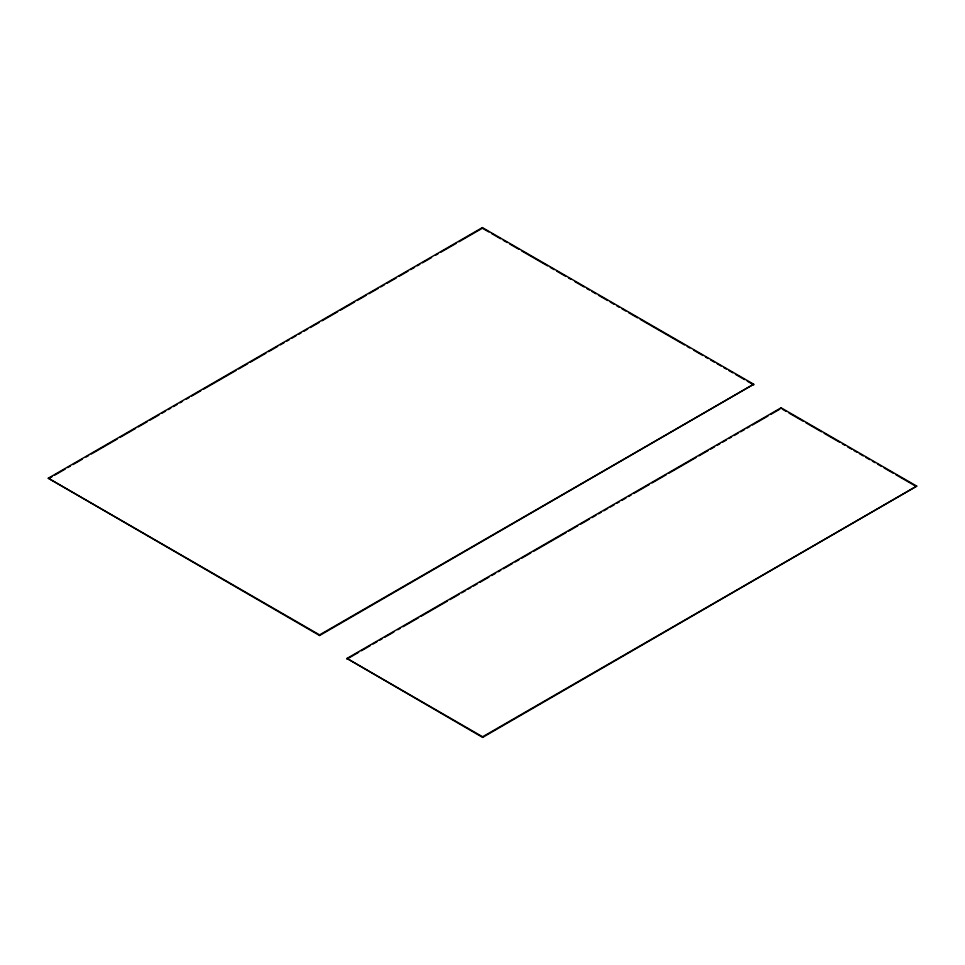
<?xml version="1.0" encoding="UTF-8"?>
<svg xmlns="http://www.w3.org/2000/svg" width="965" height="965" viewBox="0 0 965 965"><rect width="100%" height="100%" fill="white"/><g stroke="black" fill="none" stroke-linecap="round" stroke-linejoin="round"><path stroke-width="1.45" d="M48.25 478.218L482.379 227.583L753.713 384.227L319.584 635.525L48.25 478.218L319.584 634.874L753.713 384.227M49.553 478.121L52.158 476.614M54.764 475.118L65.198 469.087M67.803 467.591L70.409 466.083M73.026 464.575L82.146 459.304M86.054 457.048L88.659 455.54M91.277 454.032L117.344 438.979M119.95 437.483L135.595 428.448M138.2 426.94L147.331 421.669M149.937 420.161L159.068 414.902M161.674 413.394L165.582 411.138M168.187 409.63L170.793 408.123M173.41 406.615L177.319 404.359M179.924 402.851L182.53 401.344M186.438 399.088L189.056 397.58M191.661 396.084L200.78 390.813M203.386 389.305L235.979 370.488M238.596 368.98L247.716 363.721M250.321 362.213L265.966 353.178M268.572 351.67L277.703 346.399M280.308 344.903L284.217 342.635M286.822 341.14L289.44 339.632M292.045 338.124L295.953 335.868M298.559 334.36L301.164 332.853M303.77 331.345L307.69 329.089M310.296 327.581L319.415 322.322M322.033 320.814L337.678 311.779M340.283 310.272L354.625 301.997M357.231 300.489L366.35 295.218M368.956 293.71L378.087 288.451M380.693 286.943L384.601 284.687M387.218 283.179L396.338 277.908M398.943 276.4L408.074 271.129M410.68 269.633L414.588 267.365M417.194 265.87L419.811 264.362M422.417 262.854L431.536 257.583M435.444 255.327L438.062 253.819M440.667 252.311L456.312 243.289M458.918 241.781L482.379 228.235L488.905 231.998M346.954 658.444L781.083 407.797L916.75 486.119L482.621 737.417L346.954 658.444L482.621 736.765L916.75 486.119M346.954 659.095L358.678 652.316M361.296 650.82L370.415 645.549M373.021 644.041L376.941 641.785M379.547 640.277L382.152 638.77M384.758 637.262L393.889 632.003M397.797 629.735L400.403 628.239M403.008 626.731L418.653 617.697M421.259 616.189L447.338 601.135M449.943 599.627L459.075 594.368M461.68 592.86L465.588 590.604M468.194 589.096L470.799 587.589M473.405 586.081L477.325 583.825M479.931 582.317L489.05 577.058M491.655 575.55L495.576 573.294M498.181 571.787L500.787 570.279M503.392 568.771L512.524 563.5M515.129 562.004L519.037 559.736M521.643 558.24L530.774 552.969M533.38 551.461L565.972 532.644M568.578 531.136L577.709 525.865M580.315 524.369L589.434 519.098M592.052 517.59L595.96 515.334M598.565 513.826L601.171 512.319M603.776 510.811L607.697 508.555M610.302 507.047L614.21 504.792M616.816 503.284L619.421 501.788M622.027 500.28L625.947 498.024M628.553 496.517L631.158 495.009M633.764 493.501L649.409 484.466M652.014 482.97L666.357 474.683M668.962 473.176L696.344 457.374M698.95 455.866L708.081 450.607M710.686 449.099L714.595 446.843M717.2 445.335L719.806 443.828M722.411 442.32L726.331 440.064M728.937 438.556L731.542 437.048M734.148 435.553L738.056 433.285M740.674 431.789L744.582 429.522M747.187 428.026L749.793 426.518M752.398 425.01L768.044 415.975M770.649 414.468L779.78 409.208M491.511 233.506L500.642 238.777M503.26 240.285L507.168 242.541M509.773 244.048L518.905 249.32M521.522 250.828L547.613 265.894M550.219 267.389L554.127 269.657M556.745 271.165L565.876 276.436M568.481 277.944L571.087 279.44M575.007 281.708L584.139 286.979M586.744 288.487L589.35 289.995M591.955 291.49L595.875 293.758M598.481 295.266L607.612 300.537M610.218 302.033L614.138 304.301M616.744 305.809L619.349 307.316M621.967 308.812L625.875 311.08M628.48 312.588L637.612 317.859M640.229 319.367L684.583 344.963M687.189 346.471L689.794 347.979M693.714 350.235L702.846 355.506M705.451 357.014L708.057 358.522M710.662 360.029L714.582 362.285M717.188 363.793L721.108 366.061M723.714 367.556L726.319 369.064M728.937 370.572L732.845 372.84M735.451 374.336L744.582 379.607M747.2 381.115L753.713 384.878M782.386 409.208L786.306 411.464M788.912 412.972L803.254 421.259M805.872 422.754L821.517 431.801M824.134 433.309L839.791 442.344M842.397 443.852L845.002 445.36M847.608 446.855L851.528 449.123M854.134 450.631L856.739 452.139M859.357 453.634L863.265 455.902M865.87 457.41L869.791 459.666M872.396 461.173L875.002 462.681M877.619 464.177L881.528 466.445M884.133 467.953L893.264 473.224M895.882 474.732L915.447 486.022M781.083 407.797L781.083 408.448M482.621 736.765L482.621 737.417M482.379 227.583L482.379 228.235M319.584 634.874L319.584 635.525"/></g></svg>
